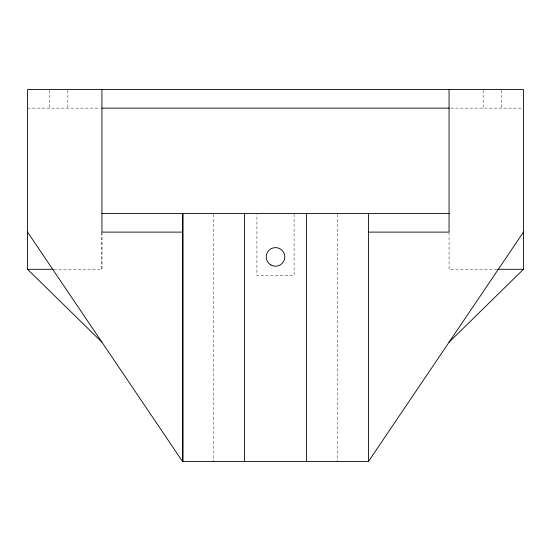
<?xml version="1.0" encoding="UTF-8"?>
<svg xmlns="http://www.w3.org/2000/svg" width="551" height="551" viewBox="0 0 551 551"><rect width="100%" height="100%" fill="white"/><g stroke="black" fill="none" stroke-linecap="round" stroke-linejoin="round"><path stroke-width="0.41" stroke-dasharray="2.75 2.07" d="M54.053 269.301L101.921 269.301L101.928 232.398M27.55 108.134L100.227 108.134M450.773 108.134L522.596 108.134M496.947 269.301L449.065 269.301L449.065 232.398M501.754 90.385L501.754 108.134M483.158 90.385L483.158 108.134M337.336 214.373L337.336 461.462M294.096 214.373L294.096 275.5L256.904 275.5L256.904 214.373M213.664 214.373L213.664 461.462M101.921 232.439L101.921 269.301M67.842 90.385L67.842 108.134M49.246 90.385L49.246 108.134"/><path stroke-width="0.83" d="M27.55 232.109L182.519 461.462L368.481 461.462L523.45 232.109M449.065 342.199L523.45 269.301L523.45 89.537L27.55 89.537L27.55 269.301L101.935 342.199M101.921 108.134L449.065 108.134M101.935 213.512L449.065 213.512M182.519 232.109L101.935 232.109L101.935 89.537M368.481 232.109L449.065 232.109L449.065 89.537M27.55 269.301L53.192 269.301M497.801 269.301L523.45 269.301M368.481 213.512L368.481 461.462M306.494 213.512L306.494 461.462M244.506 213.512L244.506 461.462M183.049 213.512L183.049 461.462M182.519 213.512L182.519 461.462M270.851 264.955A9.298 9.298 0 0 0 284.798 256.904A9.298 9.298 0 0 0 270.851 248.852A9.298 9.298 0 0 0 270.851 264.955"/></g></svg>
